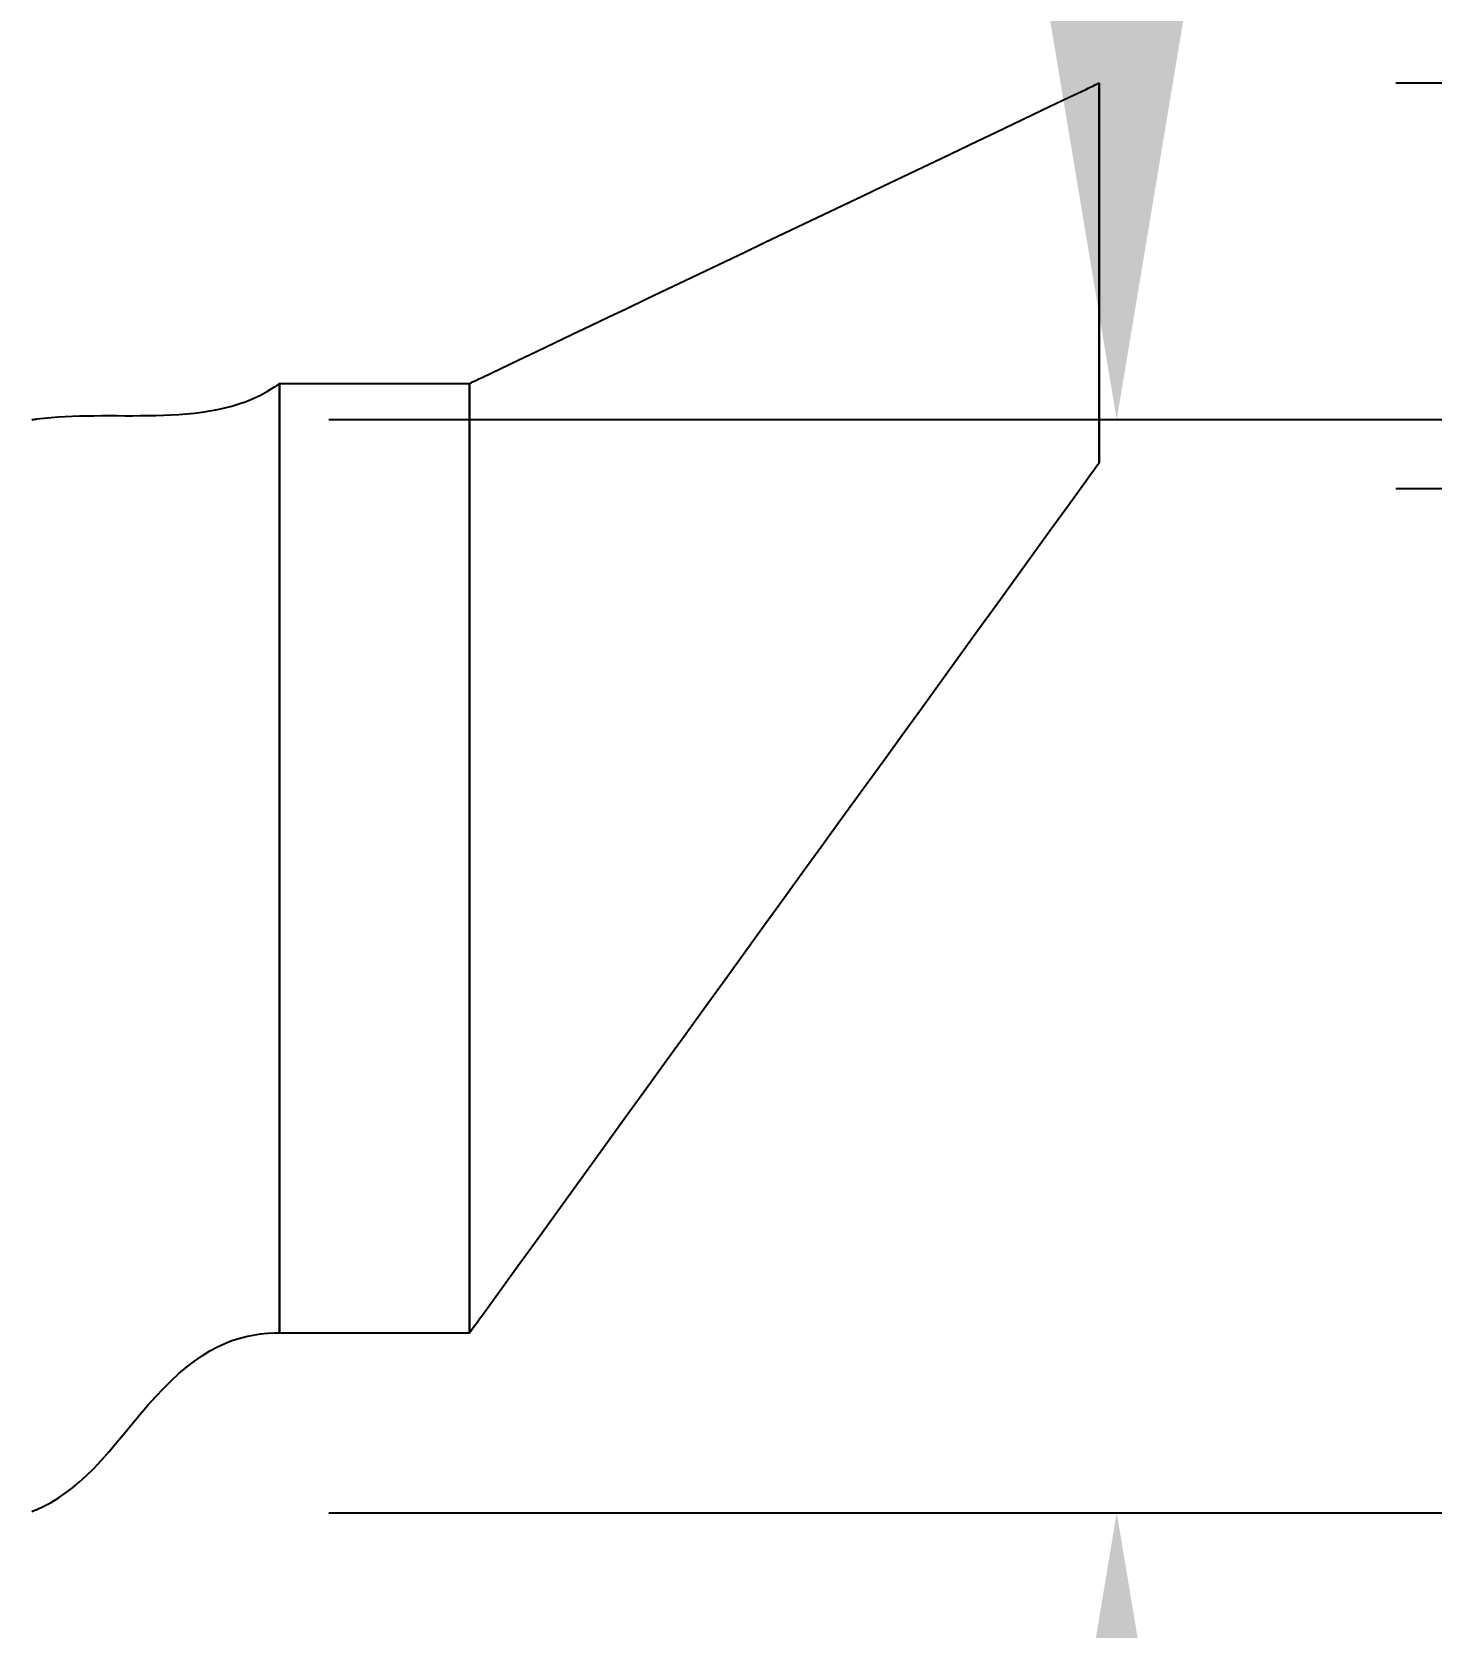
# Model space of a CAD drawing. Header units: metres. Extents: x -1.71 to 1.43, y -0.72 to 1.02.
# Drawn here: x -0.2248 to 0.0699, y 0.2765 to 0.6125 of the extents above; entities that cross this region are included whole.
import ezdxf

# ---------------------------------------------------------------- set-up
doc = ezdxf.new("R2010")
doc.units = ezdxf.units.M
doc.header["$MEASUREMENT"] = 0
doc.layers.add('LAV-1 main body_Surf[1]_v1', color=7, linetype='Continuous')
doc.dimstyles.get("Standard").update_dxf_attribs({"dimtxt": 0.18, "dimasz": 0.18, "dimexe": 0.18, "dimexo": 0.0625, "dimgap": 0.09, "dimtad": 0, "dimtih": 1, "dimtoh": 1, "dimdec": 4, "dimzin": 0, "dimdsep": 46, "dimtxsty": 'Standard', "dimcen": 0.09, "dimadec": 0, "dimazin": 0, "dimtfac": 1, "dimtdec": 4, "dimtofl": 0, "dimtmove": 0, "dimatfit": 3, "dimfxl": 1, "dimtolj": 1, "dimtzin": 0, "dimarcsym": 0})

# ---------------------------------------------------------------- blocks, each defined once
blk = doc.blocks.new('*D0')
at = {"color": 0, "linetype": 'Continuous', "lineweight": -2, "transparency": 16777216}
for p, q in [((-1.1322, 0.71843), (-1.1322, 0.89843)), ((-1.1322, 0.89843), (-0.9522, 0.89843)), ((-0.38001, 0.53843), (-1.3122, 0.53843)), ((-0.38001, 0.33851), (-1.3122, 0.33851)), ((-1.1322, 0.15851), (-1.1322, -0.02149))]:
    blk.add_line(p, q, dxfattribs=at)
at = {"color": 0, "linetype": 'Continuous', "transparency": 16777216}
for points in [[(-1.1622, 0.71843), (-1.1022, 0.71843), (-1.1322, 0.53843)], [(-1.1622, 0.15851), (-1.1022, 0.15851), (-1.1322, 0.33851)]]:
    blk.add_solid(points, dxfattribs=at)
at = {"layer": 'Defpoints', "color": 0, "linetype": 'Continuous', "transparency": 16777216}
for p in [(-1.1322, 0.53843), (-0.31751, 0.53843), (-0.31751, 0.33851)]:
    blk.add_point(p, dxfattribs=at)
at = {"color": 0, "linetype": 'Continuous', "transparency": 16777216, "insert": (-0.4572, 0.89843), "char_height": 0.18, "attachment_point": 5}
blk.add_mtext('\\A1;0.1999', dxfattribs=at)
blk = doc.blocks.new('*D1')
at = {"color": 0, "linetype": 'Continuous', "lineweight": -2, "transparency": 16777216}
for p, q in [((1.25436, 0.7817), (1.25436, 0.9617)), ((0.0625, 0.6017), (1.43436, 0.6017)), ((0.0625, 0.51628), (1.43436, 0.51628)), ((1.25436, 0.33628), (1.25436, 0.15628)), ((1.25436, 0.15628), (1.07436, 0.15628))]:
    blk.add_line(p, q, dxfattribs=at)
at = {"color": 0, "linetype": 'Continuous', "transparency": 16777216}
for points in [[(1.22436, 0.7817), (1.28436, 0.7817), (1.25436, 0.6017)], [(1.22436, 0.33628), (1.28436, 0.33628), (1.25436, 0.51628)]]:
    blk.add_solid(points, dxfattribs=at)
at = {"layer": 'Defpoints', "color": 0, "linetype": 'Continuous', "transparency": 16777216}
for p in [(0, 0.6017), (0, 0.51628), (1.25436, 0.51628)]:
    blk.add_point(p, dxfattribs=at)
at = {"color": 0, "linetype": 'Continuous', "transparency": 16777216, "insert": (0.56436, 0.15628), "char_height": 0.18, "attachment_point": 5}
blk.add_mtext('\\A1;0.0854', dxfattribs=at)
blk = doc.blocks.new('*D2')
at = {"color": 0, "linetype": 'Continuous', "lineweight": -2, "transparency": 16777216}
for p, q in [((0.00371, 0.71081), (0.00371, 0.89081)), ((0.00371, 0.89081), (0.18371, 0.89081)), ((-0.16226, 0.53081), (0.18371, 0.53081)), ((-0.16226, 0.30063), (0.18371, 0.30063)), ((0.00371, 0.12063), (0.00371, -0.05937))]:
    blk.add_line(p, q, dxfattribs=at)
at = {"color": 0, "linetype": 'Continuous', "transparency": 16777216}
for points in [[(-0.02629, 0.71081), (0.03371, 0.71081), (0.00371, 0.53081)], [(-0.02629, 0.12063), (0.03371, 0.12063), (0.00371, 0.30063)]]:
    blk.add_solid(points, dxfattribs=at)
at = {"layer": 'Defpoints', "color": 0, "linetype": 'Continuous', "transparency": 16777216}
for p in [(-0.22476, 0.53081), (0.00371, 0.53081), (-0.22476, 0.30063)]:
    blk.add_point(p, dxfattribs=at)
at = {"color": 0, "linetype": 'Continuous', "transparency": 16777216, "insert": (0.69371, 0.89081), "char_height": 0.18, "attachment_point": 5}
blk.add_mtext('\\A1;0.2302', dxfattribs=at)

msp = doc.modelspace()

# ---------------------------------------------------------------- linework, layer by layer
at = {"layer": 'LAV-1 main body_Surf[1]_v1', "color": 0}
for points in [[(-0.224784, 0.530802, 0), (-0.224653, 0.530821, 0), (-0.224523, 0.53084, 0), (-0.224393, 0.530858, 0), (-0.224262, 0.530876, 0), (-0.224132, 0.530894, 0), (-0.224001, 0.530912, 0), (-0.223871, 0.530929, 0), (-0.22374, 0.530946, 0), (-0.22224, 0.531122, 0), (-0.22074, 0.531267, 0), (-0.21924, 0.531382, 0), (-0.21774, 0.531472, 0), (-0.21624, 0.531539, 0), (-0.21474, 0.531587, 0), (-0.21324, 0.531618, 0), (-0.21174, 0.531637, 0), (-0.21011, 0.531647, 0), (-0.20848, 0.531649, 0), (-0.206849, 0.531646, 0), (-0.205219, 0.531643, 0), (-0.203588, 0.531643, 0), (-0.201958, 0.531649, 0), (-0.200327, 0.531666, 0), (-0.198697, 0.531696, 0), (-0.197067, 0.531743, 0), (-0.195436, 0.531813, 0), (-0.193806, 0.531909, 0), (-0.192175, 0.532037, 0), (-0.190545, 0.532201, 0), (-0.188914, 0.532406, 0), (-0.187284, 0.532657, 0), (-0.185653, 0.532959, 0), (-0.184153, 0.533286, 0), (-0.182653, 0.53367, 0), (-0.181153, 0.53412, 0), (-0.179653, 0.534647, 0), (-0.178153, 0.535259, 0), (-0.176653, 0.535966, 0), (-0.175153, 0.536779, 0), (-0.173653, 0.537707, 0), (-0.173523, 0.537794, 0), (-0.173393, 0.537881, 0), (-0.173262, 0.537969, 0), (-0.173132, 0.538059, 0), (-0.173001, 0.538149, 0), (-0.172871, 0.53824, 0), (-0.17274, 0.538332, 0), (-0.17261, 0.538425, 0), (-0.17251, 0.538425, 0), (-0.17241, 0.538425, 0), (-0.17231, 0.538425, 0), (-0.17221, 0.538425, 0), (-0.17211, 0.538425, 0), (-0.17201, 0.538425, 0), (-0.17191, 0.538425, 0), (-0.17181, 0.538425, 0), (-0.17066, 0.538425, 0), (-0.16951, 0.538425, 0), (-0.16836, 0.538425, 0), (-0.16721, 0.538425, 0), (-0.16606, 0.538425, 0), (-0.16491, 0.538425, 0), (-0.16376, 0.538425, 0), (-0.16261, 0.538425, 0), (-0.16136, 0.538425, 0), (-0.16011, 0.538425, 0), (-0.15886, 0.538425, 0), (-0.15761, 0.538425, 0), (-0.15636, 0.538425, 0), (-0.15511, 0.538425, 0), (-0.15386, 0.538425, 0), (-0.15261, 0.538425, 0), (-0.15136, 0.538425, 0), (-0.15011, 0.538425, 0), (-0.14886, 0.538425, 0), (-0.14761, 0.538425, 0), (-0.14636, 0.538425, 0), (-0.14511, 0.538425, 0), (-0.14386, 0.538425, 0), (-0.14261, 0.538425, 0), (-0.14146, 0.538425, 0), (-0.14031, 0.538425, 0), (-0.13916, 0.538425, 0), (-0.13801, 0.538425, 0), (-0.13686, 0.538425, 0), (-0.13571, 0.538425, 0), (-0.13456, 0.538425, 0), (-0.13341, 0.538425, 0), (-0.13331, 0.538425, 0), (-0.13321, 0.538425, 0), (-0.13311, 0.538425, 0), (-0.13301, 0.538425, 0), (-0.13291, 0.538425, 0), (-0.13281, 0.538425, 0), (-0.13271, 0.538425, 0), (-0.13261, 0.538425, 0), (-0.132278, 0.538583, 0), (-0.131947, 0.538741, 0), (-0.131615, 0.5389, 0), (-0.131284, 0.539058, 0), (-0.130952, 0.539216, 0), (-0.130621, 0.539374, 0), (-0.130289, 0.539532, 0), (-0.129958, 0.539691, 0), (-0.126145, 0.54151, 0), (-0.122333, 0.543329, 0), (-0.11852, 0.545148, 0), (-0.114708, 0.546967, 0), (-0.110895, 0.548786, 0), (-0.107083, 0.550605, 0), (-0.10327, 0.552424, 0), (-0.099457, 0.554243, 0), (-0.095313, 0.556221, 0), (-0.091169, 0.558198, 0), (-0.087025, 0.560175, 0), (-0.082881, 0.562152, 0), (-0.078737, 0.56413, 0), (-0.074593, 0.566107, 0), (-0.070449, 0.568084, 0), (-0.066305, 0.570062, 0), (-0.062161, 0.572039, 0), (-0.058017, 0.574016, 0), (-0.053873, 0.575993, 0), (-0.049729, 0.577971, 0), (-0.045585, 0.579948, 0), (-0.041441, 0.581925, 0), (-0.037297, 0.583903, 0), (-0.033153, 0.58588, 0), (-0.02934, 0.587699, 0), (-0.025527, 0.589518, 0), (-0.021715, 0.591337, 0), (-0.017902, 0.593156, 0), (-0.01409, 0.594975, 0), (-0.010277, 0.596794, 0), (-0.006465, 0.598614, 0), (-0.002652, 0.600433, 0), (-0.002321, 0.600591, 0), (-0.001989, 0.600749, 0), (-0.001658, 0.600907, 0), (-0.001326, 0.601065, 0), (-0.000995, 0.601224, 0), (-0.000663, 0.601382, 0), (-0.000332, 0.60154, 0), (0, 0.601698, 0), (0, 0.601698, 0), (0, 0.601698, 0), (0, 0.601698, 0), (0, 0.601698, 0), (0, 0.601698, 0), (0, 0.601698, 0), (0, 0.601698, 0), (0, 0.601698, 0)], [(-0.224784, 0.530802, 0), (-0.224653, 0.530821, 0), (-0.224523, 0.53084, 0), (-0.224393, 0.530858, 0), (-0.224262, 0.530876, 0), (-0.224132, 0.530894, 0), (-0.224001, 0.530912, 0), (-0.223871, 0.530929, 0), (-0.22374, 0.530946, 0), (-0.22224, 0.531122, 0), (-0.22074, 0.531267, 0), (-0.21924, 0.531382, 0), (-0.21774, 0.531472, 0), (-0.21624, 0.531539, 0), (-0.21474, 0.531587, 0), (-0.21324, 0.531618, 0), (-0.21174, 0.531637, 0), (-0.21011, 0.531647, 0), (-0.20848, 0.531649, 0), (-0.206849, 0.531646, 0), (-0.205219, 0.531643, 0), (-0.203588, 0.531643, 0), (-0.201958, 0.531649, 0), (-0.200327, 0.531666, 0), (-0.198697, 0.531696, 0), (-0.197067, 0.531743, 0), (-0.195436, 0.531813, 0), (-0.193806, 0.531909, 0), (-0.192175, 0.532037, 0), (-0.190545, 0.532201, 0), (-0.188914, 0.532406, 0), (-0.187284, 0.532657, 0), (-0.185653, 0.532959, 0), (-0.184153, 0.533286, 0), (-0.182653, 0.53367, 0), (-0.181153, 0.53412, 0), (-0.179653, 0.534647, 0), (-0.178153, 0.535259, 0), (-0.176653, 0.535966, 0), (-0.175153, 0.536779, 0), (-0.173653, 0.537707, 0), (-0.173523, 0.537794, 0), (-0.173393, 0.537881, 0), (-0.173262, 0.537969, 0), (-0.173132, 0.538059, 0), (-0.173001, 0.538149, 0), (-0.172871, 0.53824, 0), (-0.17274, 0.538332, 0), (-0.17261, 0.538425, 0), (-0.17251, 0.538425, 0), (-0.17241, 0.538425, 0), (-0.17231, 0.538425, 0), (-0.17221, 0.538425, 0), (-0.17211, 0.538425, 0), (-0.17201, 0.538425, 0), (-0.17191, 0.538425, 0), (-0.17181, 0.538425, 0), (-0.17066, 0.538425, 0), (-0.16951, 0.538425, 0), (-0.16836, 0.538425, 0), (-0.16721, 0.538425, 0), (-0.16606, 0.538425, 0), (-0.16491, 0.538425, 0), (-0.16376, 0.538425, 0), (-0.16261, 0.538425, 0), (-0.16136, 0.538425, 0), (-0.16011, 0.538425, 0), (-0.15886, 0.538425, 0), (-0.15761, 0.538425, 0), (-0.15636, 0.538425, 0), (-0.15511, 0.538425, 0), (-0.15386, 0.538425, 0), (-0.15261, 0.538425, 0), (-0.15136, 0.538425, 0), (-0.15011, 0.538425, 0), (-0.14886, 0.538425, 0), (-0.14761, 0.538425, 0), (-0.14636, 0.538425, 0), (-0.14511, 0.538425, 0), (-0.14386, 0.538425, 0), (-0.14261, 0.538425, 0), (-0.14146, 0.538425, 0), (-0.14031, 0.538425, 0), (-0.13916, 0.538425, 0), (-0.13801, 0.538425, 0), (-0.13686, 0.538425, 0), (-0.13571, 0.538425, 0), (-0.13456, 0.538425, 0), (-0.13341, 0.538425, 0), (-0.13331, 0.538425, 0), (-0.13321, 0.538425, 0), (-0.13311, 0.538425, 0), (-0.13301, 0.538425, 0), (-0.13291, 0.538425, 0), (-0.13281, 0.538425, 0), (-0.13271, 0.538425, 0), (-0.13261, 0.538425, 0), (-0.132278, 0.538583, 0), (-0.131947, 0.538741, 0), (-0.131615, 0.5389, 0), (-0.131284, 0.539058, 0), (-0.130952, 0.539216, 0), (-0.130621, 0.539374, 0), (-0.130289, 0.539532, 0), (-0.129958, 0.539691, 0), (-0.126145, 0.54151, 0), (-0.122333, 0.543329, 0), (-0.11852, 0.545148, 0), (-0.114708, 0.546967, 0), (-0.110895, 0.548786, 0), (-0.107083, 0.550605, 0), (-0.10327, 0.552424, 0), (-0.099457, 0.554243, 0), (-0.095313, 0.556221, 0), (-0.091169, 0.558198, 0), (-0.087025, 0.560175, 0), (-0.082881, 0.562152, 0), (-0.078737, 0.56413, 0), (-0.074593, 0.566107, 0), (-0.070449, 0.568084, 0), (-0.066305, 0.570062, 0), (-0.062161, 0.572039, 0), (-0.058017, 0.574016, 0), (-0.053873, 0.575993, 0), (-0.049729, 0.577971, 0), (-0.045585, 0.579948, 0), (-0.041441, 0.581925, 0), (-0.037297, 0.583903, 0), (-0.033153, 0.58588, 0), (-0.02934, 0.587699, 0), (-0.025527, 0.589518, 0), (-0.021715, 0.591337, 0), (-0.017902, 0.593156, 0), (-0.01409, 0.594975, 0), (-0.010277, 0.596794, 0), (-0.006465, 0.598614, 0), (-0.002652, 0.600433, 0), (-0.002321, 0.600591, 0), (-0.001989, 0.600749, 0), (-0.001658, 0.600907, 0), (-0.001326, 0.601065, 0), (-0.000995, 0.601224, 0), (-0.000663, 0.601382, 0), (-0.000332, 0.60154, 0), (0, 0.601698, 0), (0, 0.601698, 0), (0, 0.601698, 0), (0, 0.601698, 0), (0, 0.601698, 0), (0, 0.601698, 0), (0, 0.601698, 0), (0, 0.601698, 0), (0, 0.601698, 0)], [(-0.224784, 0.530802, 0), (-0.224653, 0.530821, 0), (-0.224523, 0.53084, 0), (-0.224393, 0.530858, 0), (-0.224262, 0.530876, 0), (-0.224132, 0.530894, 0), (-0.224001, 0.530912, 0), (-0.223871, 0.530929, 0), (-0.22374, 0.530946, 0), (-0.22224, 0.531122, 0), (-0.22074, 0.531267, 0), (-0.21924, 0.531382, 0), (-0.21774, 0.531472, 0), (-0.21624, 0.531539, 0), (-0.21474, 0.531587, 0), (-0.21324, 0.531618, 0), (-0.21174, 0.531637, 0), (-0.21011, 0.531647, 0), (-0.20848, 0.531649, 0), (-0.206849, 0.531646, 0), (-0.205219, 0.531643, 0), (-0.203588, 0.531643, 0), (-0.201958, 0.531649, 0), (-0.200327, 0.531666, 0), (-0.198697, 0.531696, 0), (-0.197067, 0.531743, 0), (-0.195436, 0.531813, 0), (-0.193806, 0.531909, 0), (-0.192175, 0.532037, 0), (-0.190545, 0.532201, 0), (-0.188914, 0.532406, 0), (-0.187284, 0.532657, 0), (-0.185653, 0.532959, 0), (-0.184153, 0.533286, 0), (-0.182653, 0.53367, 0), (-0.181153, 0.53412, 0), (-0.179653, 0.534647, 0), (-0.178153, 0.535259, 0), (-0.176653, 0.535966, 0), (-0.175153, 0.536779, 0), (-0.173653, 0.537707, 0), (-0.173523, 0.537794, 0), (-0.173393, 0.537881, 0), (-0.173262, 0.537969, 0), (-0.173132, 0.538059, 0), (-0.173001, 0.538149, 0), (-0.172871, 0.53824, 0), (-0.17274, 0.538332, 0), (-0.17261, 0.538425, 0), (-0.17251, 0.538425, 0), (-0.17241, 0.538425, 0), (-0.17231, 0.538425, 0), (-0.17221, 0.538425, 0), (-0.17211, 0.538425, 0), (-0.17201, 0.538425, 0), (-0.17191, 0.538425, 0), (-0.17181, 0.538425, 0), (-0.17066, 0.538425, 0), (-0.16951, 0.538425, 0), (-0.16836, 0.538425, 0), (-0.16721, 0.538425, 0), (-0.16606, 0.538425, 0), (-0.16491, 0.538425, 0), (-0.16376, 0.538425, 0), (-0.16261, 0.538425, 0), (-0.16136, 0.538425, 0), (-0.16011, 0.538425, 0), (-0.15886, 0.538425, 0), (-0.15761, 0.538425, 0), (-0.15636, 0.538425, 0), (-0.15511, 0.538425, 0), (-0.15386, 0.538425, 0), (-0.15261, 0.538425, 0), (-0.15136, 0.538425, 0), (-0.15011, 0.538425, 0), (-0.14886, 0.538425, 0), (-0.14761, 0.538425, 0), (-0.14636, 0.538425, 0), (-0.14511, 0.538425, 0), (-0.14386, 0.538425, 0), (-0.14261, 0.538425, 0), (-0.14146, 0.538425, 0), (-0.14031, 0.538425, 0), (-0.13916, 0.538425, 0), (-0.13801, 0.538425, 0), (-0.13686, 0.538425, 0), (-0.13571, 0.538425, 0), (-0.13456, 0.538425, 0), (-0.13341, 0.538425, 0), (-0.13331, 0.538425, 0), (-0.13321, 0.538425, 0), (-0.13311, 0.538425, 0), (-0.13301, 0.538425, 0), (-0.13291, 0.538425, 0), (-0.13281, 0.538425, 0), (-0.13271, 0.538425, 0), (-0.13261, 0.538425, 0), (-0.132278, 0.538583, 0), (-0.131947, 0.538741, 0), (-0.131615, 0.5389, 0), (-0.131284, 0.539058, 0), (-0.130952, 0.539216, 0), (-0.130621, 0.539374, 0), (-0.130289, 0.539532, 0), (-0.129958, 0.539691, 0), (-0.126145, 0.54151, 0), (-0.122333, 0.543329, 0), (-0.11852, 0.545148, 0), (-0.114708, 0.546967, 0), (-0.110895, 0.548786, 0), (-0.107083, 0.550605, 0), (-0.10327, 0.552424, 0), (-0.099457, 0.554243, 0), (-0.095313, 0.556221, 0), (-0.091169, 0.558198, 0), (-0.087025, 0.560175, 0), (-0.082881, 0.562152, 0), (-0.078737, 0.56413, 0), (-0.074593, 0.566107, 0), (-0.070449, 0.568084, 0), (-0.066305, 0.570062, 0), (-0.062161, 0.572039, 0), (-0.058017, 0.574016, 0), (-0.053873, 0.575993, 0), (-0.049729, 0.577971, 0), (-0.045585, 0.579948, 0), (-0.041441, 0.581925, 0), (-0.037297, 0.583903, 0), (-0.033153, 0.58588, 0), (-0.02934, 0.587699, 0), (-0.025527, 0.589518, 0), (-0.021715, 0.591337, 0), (-0.017902, 0.593156, 0), (-0.01409, 0.594975, 0), (-0.010277, 0.596794, 0), (-0.006465, 0.598614, 0), (-0.002652, 0.600433, 0), (-0.002321, 0.600591, 0), (-0.001989, 0.600749, 0), (-0.001658, 0.600907, 0), (-0.001326, 0.601065, 0), (-0.000995, 0.601224, 0), (-0.000663, 0.601382, 0), (-0.000332, 0.60154, 0), (0, 0.601698, 0), (0, 0.601698, 0), (0, 0.601698, 0), (0, 0.601698, 0), (0, 0.601698, 0), (0, 0.601698, 0), (0, 0.601698, 0), (0, 0.601698, 0), (0, 0.601698, 0)], [(-0.224784, 0.530802, 0), (-0.224653, 0.530821, 0), (-0.224523, 0.53084, 0), (-0.224393, 0.530858, 0), (-0.224262, 0.530876, 0), (-0.224132, 0.530894, 0), (-0.224001, 0.530912, 0), (-0.223871, 0.530929, 0), (-0.22374, 0.530946, 0), (-0.22224, 0.531122, 0), (-0.22074, 0.531267, 0), (-0.21924, 0.531382, 0), (-0.21774, 0.531472, 0), (-0.21624, 0.531539, 0), (-0.21474, 0.531587, 0), (-0.21324, 0.531618, 0), (-0.21174, 0.531637, 0), (-0.21011, 0.531647, 0), (-0.20848, 0.531649, 0), (-0.206849, 0.531646, 0), (-0.205219, 0.531643, 0), (-0.203588, 0.531643, 0), (-0.201958, 0.531649, 0), (-0.200327, 0.531666, 0), (-0.198697, 0.531696, 0), (-0.197067, 0.531743, 0), (-0.195436, 0.531813, 0), (-0.193806, 0.531909, 0), (-0.192175, 0.532037, 0), (-0.190545, 0.532201, 0), (-0.188914, 0.532406, 0), (-0.187284, 0.532657, 0), (-0.185653, 0.532959, 0), (-0.184153, 0.533286, 0), (-0.182653, 0.53367, 0), (-0.181153, 0.53412, 0), (-0.179653, 0.534647, 0), (-0.178153, 0.535259, 0), (-0.176653, 0.535966, 0), (-0.175153, 0.536779, 0), (-0.173653, 0.537707, 0), (-0.173523, 0.537794, 0), (-0.173393, 0.537881, 0), (-0.173262, 0.537969, 0), (-0.173132, 0.538059, 0), (-0.173001, 0.538149, 0), (-0.172871, 0.53824, 0), (-0.17274, 0.538332, 0), (-0.17261, 0.538425, 0), (-0.17251, 0.538425, 0), (-0.17241, 0.538425, 0), (-0.17231, 0.538425, 0), (-0.17221, 0.538425, 0), (-0.17211, 0.538425, 0), (-0.17201, 0.538425, 0), (-0.17191, 0.538425, 0), (-0.17181, 0.538425, 0), (-0.17066, 0.538425, 0), (-0.16951, 0.538425, 0), (-0.16836, 0.538425, 0), (-0.16721, 0.538425, 0), (-0.16606, 0.538425, 0), (-0.16491, 0.538425, 0), (-0.16376, 0.538425, 0), (-0.16261, 0.538425, 0), (-0.16136, 0.538425, 0), (-0.16011, 0.538425, 0), (-0.15886, 0.538425, 0), (-0.15761, 0.538425, 0), (-0.15636, 0.538425, 0), (-0.15511, 0.538425, 0), (-0.15386, 0.538425, 0), (-0.15261, 0.538425, 0), (-0.15136, 0.538425, 0), (-0.15011, 0.538425, 0), (-0.14886, 0.538425, 0), (-0.14761, 0.538425, 0), (-0.14636, 0.538425, 0), (-0.14511, 0.538425, 0), (-0.14386, 0.538425, 0), (-0.14261, 0.538425, 0), (-0.14146, 0.538425, 0), (-0.14031, 0.538425, 0), (-0.13916, 0.538425, 0), (-0.13801, 0.538425, 0), (-0.13686, 0.538425, 0), (-0.13571, 0.538425, 0), (-0.13456, 0.538425, 0), (-0.13341, 0.538425, 0), (-0.13331, 0.538425, 0), (-0.13321, 0.538425, 0), (-0.13311, 0.538425, 0), (-0.13301, 0.538425, 0), (-0.13291, 0.538425, 0), (-0.13281, 0.538425, 0), (-0.13271, 0.538425, 0), (-0.13261, 0.538425, 0), (-0.132278, 0.538583, 0), (-0.131947, 0.538741, 0), (-0.131615, 0.5389, 0), (-0.131284, 0.539058, 0), (-0.130952, 0.539216, 0), (-0.130621, 0.539374, 0), (-0.130289, 0.539532, 0), (-0.129958, 0.539691, 0), (-0.126145, 0.54151, 0), (-0.122333, 0.543329, 0), (-0.11852, 0.545148, 0), (-0.114708, 0.546967, 0), (-0.110895, 0.548786, 0), (-0.107083, 0.550605, 0), (-0.10327, 0.552424, 0), (-0.099457, 0.554243, 0), (-0.095313, 0.556221, 0), (-0.091169, 0.558198, 0), (-0.087025, 0.560175, 0), (-0.082881, 0.562152, 0), (-0.078737, 0.56413, 0), (-0.074593, 0.566107, 0), (-0.070449, 0.568084, 0), (-0.066305, 0.570062, 0), (-0.062161, 0.572039, 0), (-0.058017, 0.574016, 0), (-0.053873, 0.575993, 0), (-0.049729, 0.577971, 0), (-0.045585, 0.579948, 0), (-0.041441, 0.581925, 0), (-0.037297, 0.583903, 0), (-0.033153, 0.58588, 0), (-0.02934, 0.587699, 0), (-0.025527, 0.589518, 0), (-0.021715, 0.591337, 0), (-0.017902, 0.593156, 0), (-0.01409, 0.594975, 0), (-0.010277, 0.596794, 0), (-0.006465, 0.598614, 0), (-0.002652, 0.600433, 0), (-0.002321, 0.600591, 0), (-0.001989, 0.600749, 0), (-0.001658, 0.600907, 0), (-0.001326, 0.601065, 0), (-0.000995, 0.601224, 0), (-0.000663, 0.601382, 0), (-0.000332, 0.60154, 0), (0, 0.601698, 0), (0, 0.601698, 0), (0, 0.601698, 0), (0, 0.601698, 0), (0, 0.601698, 0), (0, 0.601698, 0), (0, 0.601698, 0), (0, 0.601698, 0), (0, 0.601698, 0)], [(0, 0.601698, 0), (0, 0.601698, 0), (0, 0.601698, 0), (0, 0.601698, 0), (0, 0.601698, 0), (0, 0.601698, 0), (0, 0.601698, 0), (0, 0.601698, 0), (0, 0.601698, 0), (0, 0.591637, 0), (0, 0.581572, 0), (0, 0.571509, 0), (0, 0.561447, 0), (0, 0.551388, 0), (0, 0.54133, 0), (0, 0.531269, 0), (0, 0.521733, 0), (0, 0.521733, 0), (0, 0.521733, 0), (0, 0.521733, 0), (0, 0.521733, 0), (0, 0.521733, 0), (0, 0.521733, 0), (0, 0.521733, 0), (0, 0.521733, 0), (0, 0.521733, 0), (0, 0.521733, 0), (0, 0.521733, 0), (0, 0.521733, 0), (0, 0.521733, 0), (0, 0.521733, 0), (0, 0.521733, 0), (0, 0.521733, 0), (0, 0.53079, 0), (0, 0.540869, 0), (0, 0.551073, 0), (0, 0.561275, 0), (0, 0.571416, 0), (0, 0.581519, 0), (0, 0.591608, 0), (0, 0.601698, 0), (0, 0.601698, 0), (0, 0.601698, 0), (0, 0.601698, 0), (0, 0.601698, 0), (0, 0.601698, 0), (0, 0.601698, 0), (0, 0.601698, 0), (0, 0.601698, 0)], [(0, 0.601698, 0), (0, 0.601698, 0), (0, 0.601698, 0), (0, 0.601698, 0), (0, 0.601698, 0), (0, 0.601698, 0), (0, 0.601698, 0), (0, 0.601698, 0), (0, 0.601698, 0), (0, 0.591622, 0), (0, 0.581545, 0), (0, 0.571463, 0), (0, 0.561361, 0), (0, 0.551231, 0), (0, 0.5411, 0), (0, 0.53103, 0), (0, 0.521733, 0), (0, 0.521733, 0), (0, 0.521733, 0), (0, 0.521733, 0), (0, 0.521733, 0), (0, 0.521733, 0), (0, 0.521733, 0), (0, 0.521733, 0), (0, 0.521733, 0), (0, 0.521733, 0), (0, 0.521733, 0), (0, 0.521733, 0), (0, 0.521733, 0), (0, 0.521733, 0), (0, 0.521733, 0), (0, 0.521733, 0), (0, 0.521733, 0), (0, 0.53103, 0), (0, 0.5411, 0), (0, 0.551231, 0), (0, 0.561361, 0), (0, 0.571463, 0), (0, 0.581545, 0), (0, 0.591622, 0), (0, 0.601698, 0), (0, 0.601698, 0), (0, 0.601698, 0), (0, 0.601698, 0), (0, 0.601698, 0), (0, 0.601698, 0), (0, 0.601698, 0), (0, 0.601698, 0), (0, 0.601698, 0)], [(-0.17261, 0.538425, 0), (-0.17261, 0.538425, 0), (-0.17261, 0.538425, 0), (-0.17261, 0.538425, 0), (-0.17261, 0.538425, 0), (-0.17261, 0.538425, 0), (-0.17261, 0.538425, 0), (-0.17261, 0.538425, 0), (-0.17261, 0.538425, 0), (-0.17261, 0.513273, 0), (-0.17261, 0.48811, 0), (-0.17261, 0.462951, 0), (-0.17261, 0.437798, 0), (-0.17261, 0.412651, 0), (-0.17261, 0.387506, 0), (-0.17261, 0.362353, 0), (-0.17261, 0.338513, 0), (-0.17261, 0.338513, 0), (-0.17261, 0.338513, 0), (-0.17261, 0.338513, 0), (-0.17261, 0.338513, 0), (-0.17261, 0.338513, 0), (-0.17261, 0.338513, 0), (-0.17261, 0.338513, 0), (-0.17261, 0.338513, 0), (-0.17261, 0.338513, 0), (-0.17261, 0.338513, 0), (-0.17261, 0.338513, 0), (-0.17261, 0.338513, 0), (-0.17261, 0.338513, 0), (-0.17261, 0.338513, 0), (-0.17261, 0.338513, 0), (-0.17261, 0.338513, 0), (-0.17261, 0.361155, 0), (-0.17261, 0.386352, 0), (-0.17261, 0.411863, 0), (-0.17261, 0.437368, 0), (-0.17261, 0.462721, 0), (-0.17261, 0.487977, 0), (-0.17261, 0.513199, 0), (-0.17261, 0.538425, 0), (-0.17261, 0.538425, 0), (-0.17261, 0.538425, 0), (-0.17261, 0.538425, 0), (-0.17261, 0.538425, 0), (-0.17261, 0.538425, 0), (-0.17261, 0.538425, 0), (-0.17261, 0.538425, 0), (-0.17261, 0.538425, 0)], [(-0.13261, 0.538425, 0), (-0.13261, 0.538425, 0), (-0.13261, 0.538425, 0), (-0.13261, 0.538425, 0), (-0.13261, 0.538425, 0), (-0.13261, 0.538425, 0), (-0.13261, 0.538425, 0), (-0.13261, 0.538425, 0), (-0.13261, 0.538425, 0), (-0.13261, 0.513273, 0), (-0.13261, 0.48811, 0), (-0.13261, 0.462951, 0), (-0.13261, 0.437798, 0), (-0.13261, 0.412651, 0), (-0.13261, 0.387506, 0), (-0.13261, 0.362353, 0), (-0.13261, 0.338513, 0), (-0.13261, 0.338513, 0), (-0.13261, 0.338513, 0), (-0.13261, 0.338513, 0), (-0.13261, 0.338513, 0), (-0.13261, 0.338513, 0), (-0.13261, 0.338513, 0), (-0.13261, 0.338513, 0), (-0.13261, 0.338513, 0), (-0.13261, 0.338513, 0), (-0.13261, 0.338513, 0), (-0.13261, 0.338513, 0), (-0.13261, 0.338513, 0), (-0.13261, 0.338513, 0), (-0.13261, 0.338513, 0), (-0.13261, 0.338513, 0), (-0.13261, 0.338513, 0), (-0.13261, 0.361155, 0), (-0.13261, 0.386352, 0), (-0.13261, 0.411863, 0), (-0.13261, 0.437368, 0), (-0.13261, 0.462721, 0), (-0.13261, 0.487977, 0), (-0.13261, 0.513199, 0), (-0.13261, 0.538425, 0), (-0.13261, 0.538425, 0), (-0.13261, 0.538425, 0), (-0.13261, 0.538425, 0), (-0.13261, 0.538425, 0), (-0.13261, 0.538425, 0), (-0.13261, 0.538425, 0), (-0.13261, 0.538425, 0), (-0.13261, 0.538425, 0)], [(-0.224784, 0.300904, 0), (-0.224653, 0.300951, 0), (-0.224523, 0.301, 0), (-0.224393, 0.301049, 0), (-0.224262, 0.301099, 0), (-0.224132, 0.30115, 0), (-0.224001, 0.301202, 0), (-0.223871, 0.301255, 0), (-0.22374, 0.301309, 0), (-0.22224, 0.301989, 0), (-0.22074, 0.302784, 0), (-0.21924, 0.303694, 0), (-0.21774, 0.30472, 0), (-0.21624, 0.30586, 0), (-0.21474, 0.307114, 0), (-0.21324, 0.308484, 0), (-0.21174, 0.309968, 0), (-0.21011, 0.311707, 0), (-0.20848, 0.31355, 0), (-0.206849, 0.315468, 0), (-0.205219, 0.317429, 0), (-0.203588, 0.319403, 0), (-0.201958, 0.321359, 0), (-0.200327, 0.323267, 0), (-0.198697, 0.325096, 0), (-0.197067, 0.32682, 0), (-0.195436, 0.328431, 0), (-0.193806, 0.329927, 0), (-0.192175, 0.331305, 0), (-0.190545, 0.332563, 0), (-0.188914, 0.333696, 0), (-0.187284, 0.334704, 0), (-0.185653, 0.335582, 0), (-0.184153, 0.336274, 0), (-0.182653, 0.336861, 0), (-0.181153, 0.337348, 0), (-0.179653, 0.337742, 0), (-0.178153, 0.338047, 0), (-0.176653, 0.338271, 0), (-0.175153, 0.338419, 0), (-0.173653, 0.338497, 0), (-0.173523, 0.338501, 0), (-0.173393, 0.338504, 0), (-0.173262, 0.338507, 0), (-0.173132, 0.338509, 0), (-0.173001, 0.338511, 0), (-0.172871, 0.338512, 0), (-0.17274, 0.338513, 0), (-0.17261, 0.338513, 0), (-0.17251, 0.338513, 0), (-0.17241, 0.338513, 0), (-0.17231, 0.338513, 0), (-0.17221, 0.338513, 0), (-0.17211, 0.338513, 0), (-0.17201, 0.338513, 0), (-0.17191, 0.338513, 0), (-0.17181, 0.338513, 0), (-0.17066, 0.338513, 0), (-0.16951, 0.338513, 0), (-0.16836, 0.338513, 0), (-0.16721, 0.338513, 0), (-0.16606, 0.338513, 0), (-0.16491, 0.338513, 0), (-0.16376, 0.338513, 0), (-0.16261, 0.338513, 0), (-0.16136, 0.338513, 0), (-0.16011, 0.338513, 0), (-0.15886, 0.338513, 0), (-0.15761, 0.338513, 0), (-0.15636, 0.338513, 0), (-0.15511, 0.338513, 0), (-0.15386, 0.338513, 0), (-0.15261, 0.338513, 0), (-0.15136, 0.338513, 0), (-0.15011, 0.338513, 0), (-0.14886, 0.338513, 0), (-0.14761, 0.338513, 0), (-0.14636, 0.338513, 0), (-0.14511, 0.338513, 0), (-0.14386, 0.338513, 0), (-0.14261, 0.338513, 0), (-0.14146, 0.338513, 0), (-0.14031, 0.338513, 0), (-0.13916, 0.338513, 0), (-0.13801, 0.338513, 0), (-0.13686, 0.338513, 0), (-0.13571, 0.338513, 0), (-0.13456, 0.338513, 0), (-0.13341, 0.338513, 0), (-0.13331, 0.338513, 0), (-0.13321, 0.338513, 0), (-0.13311, 0.338513, 0), (-0.13301, 0.338513, 0), (-0.13291, 0.338513, 0), (-0.13281, 0.338513, 0), (-0.13271, 0.338513, 0), (-0.13261, 0.338513, 0), (-0.132278, 0.338971, 0), (-0.131947, 0.339429, 0), (-0.131615, 0.339887, 0), (-0.131284, 0.340345, 0), (-0.130952, 0.340803, 0), (-0.130621, 0.341261, 0), (-0.130289, 0.341719, 0), (-0.129958, 0.342177, 0), (-0.126145, 0.347445, 0), (-0.122333, 0.352713, 0), (-0.11852, 0.35798, 0), (-0.114708, 0.363248, 0), (-0.110895, 0.368515, 0), (-0.107083, 0.373783, 0), (-0.10327, 0.379051, 0), (-0.099458, 0.384318, 0), (-0.095313, 0.390044, 0), (-0.091169, 0.395769, 0), (-0.087025, 0.401495, 0), (-0.082881, 0.407221, 0), (-0.078737, 0.412946, 0), (-0.074593, 0.418672, 0), (-0.070449, 0.424398, 0), (-0.066305, 0.430123, 0), (-0.062161, 0.435849, 0), (-0.058017, 0.441574, 0), (-0.053873, 0.4473, 0), (-0.049729, 0.453026, 0), (-0.045585, 0.458751, 0), (-0.041441, 0.464477, 0), (-0.037297, 0.470203, 0), (-0.033153, 0.475928, 0), (-0.02934, 0.481196, 0), (-0.025527, 0.486463, 0), (-0.021715, 0.491731, 0), (-0.017902, 0.496999, 0), (-0.01409, 0.502266, 0), (-0.010277, 0.507534, 0), (-0.006465, 0.512801, 0), (-0.002652, 0.518069, 0), (-0.002321, 0.518527, 0), (-0.001989, 0.518985, 0), (-0.001658, 0.519443, 0), (-0.001326, 0.519901, 0), (-0.000995, 0.520359, 0), (-0.000663, 0.520817, 0), (-0.000332, 0.521275, 0), (0, 0.521733, 0), (0, 0.521733, 0), (0, 0.521733, 0), (0, 0.521733, 0), (0, 0.521733, 0), (0, 0.521733, 0), (0, 0.521733, 0), (0, 0.521733, 0), (0, 0.521733, 0)], [(-0.224784, 0.300904, 0), (-0.224653, 0.300951, 0), (-0.224523, 0.301, 0), (-0.224393, 0.301049, 0), (-0.224262, 0.301099, 0), (-0.224132, 0.30115, 0), (-0.224001, 0.301202, 0), (-0.223871, 0.301255, 0), (-0.22374, 0.301309, 0), (-0.22224, 0.301989, 0), (-0.22074, 0.302784, 0), (-0.21924, 0.303694, 0), (-0.21774, 0.30472, 0), (-0.21624, 0.30586, 0), (-0.21474, 0.307114, 0), (-0.21324, 0.308484, 0), (-0.21174, 0.309968, 0), (-0.21011, 0.311707, 0), (-0.20848, 0.31355, 0), (-0.206849, 0.315468, 0), (-0.205219, 0.317429, 0), (-0.203588, 0.319403, 0), (-0.201958, 0.321359, 0), (-0.200327, 0.323267, 0), (-0.198697, 0.325096, 0), (-0.197067, 0.32682, 0), (-0.195436, 0.328431, 0), (-0.193806, 0.329927, 0), (-0.192175, 0.331305, 0), (-0.190545, 0.332563, 0), (-0.188914, 0.333696, 0), (-0.187284, 0.334704, 0), (-0.185653, 0.335582, 0), (-0.184153, 0.336274, 0), (-0.182653, 0.336861, 0), (-0.181153, 0.337348, 0), (-0.179653, 0.337742, 0), (-0.178153, 0.338047, 0), (-0.176653, 0.338271, 0), (-0.175153, 0.338419, 0), (-0.173653, 0.338497, 0), (-0.173523, 0.338501, 0), (-0.173393, 0.338504, 0), (-0.173262, 0.338507, 0), (-0.173132, 0.338509, 0), (-0.173001, 0.338511, 0), (-0.172871, 0.338512, 0), (-0.17274, 0.338513, 0), (-0.17261, 0.338513, 0), (-0.17251, 0.338513, 0), (-0.17241, 0.338513, 0), (-0.17231, 0.338513, 0), (-0.17221, 0.338513, 0), (-0.17211, 0.338513, 0), (-0.17201, 0.338513, 0), (-0.17191, 0.338513, 0), (-0.17181, 0.338513, 0), (-0.17066, 0.338513, 0), (-0.16951, 0.338513, 0), (-0.16836, 0.338513, 0), (-0.16721, 0.338513, 0), (-0.16606, 0.338513, 0), (-0.16491, 0.338513, 0), (-0.16376, 0.338513, 0), (-0.16261, 0.338513, 0), (-0.16136, 0.338513, 0), (-0.16011, 0.338513, 0), (-0.15886, 0.338513, 0), (-0.15761, 0.338513, 0), (-0.15636, 0.338513, 0), (-0.15511, 0.338513, 0), (-0.15386, 0.338513, 0), (-0.15261, 0.338513, 0), (-0.15136, 0.338513, 0), (-0.15011, 0.338513, 0), (-0.14886, 0.338513, 0), (-0.14761, 0.338513, 0), (-0.14636, 0.338513, 0), (-0.14511, 0.338513, 0), (-0.14386, 0.338513, 0), (-0.14261, 0.338513, 0), (-0.14146, 0.338513, 0), (-0.14031, 0.338513, 0), (-0.13916, 0.338513, 0), (-0.13801, 0.338513, 0), (-0.13686, 0.338513, 0), (-0.13571, 0.338513, 0), (-0.13456, 0.338513, 0), (-0.13341, 0.338513, 0), (-0.13331, 0.338513, 0), (-0.13321, 0.338513, 0), (-0.13311, 0.338513, 0), (-0.13301, 0.338513, 0), (-0.13291, 0.338513, 0), (-0.13281, 0.338513, 0), (-0.13271, 0.338513, 0), (-0.13261, 0.338513, 0), (-0.132278, 0.338971, 0), (-0.131947, 0.339429, 0), (-0.131615, 0.339887, 0), (-0.131284, 0.340345, 0), (-0.130952, 0.340803, 0), (-0.130621, 0.341261, 0), (-0.130289, 0.341719, 0), (-0.129958, 0.342177, 0), (-0.126145, 0.347445, 0), (-0.122333, 0.352713, 0), (-0.11852, 0.35798, 0), (-0.114708, 0.363248, 0), (-0.110895, 0.368515, 0), (-0.107083, 0.373783, 0), (-0.10327, 0.379051, 0), (-0.099458, 0.384318, 0), (-0.095313, 0.390044, 0), (-0.091169, 0.395769, 0), (-0.087025, 0.401495, 0), (-0.082881, 0.407221, 0), (-0.078737, 0.412946, 0), (-0.074593, 0.418672, 0), (-0.070449, 0.424398, 0), (-0.066305, 0.430123, 0), (-0.062161, 0.435849, 0), (-0.058017, 0.441574, 0), (-0.053873, 0.4473, 0), (-0.049729, 0.453026, 0), (-0.045585, 0.458751, 0), (-0.041441, 0.464477, 0), (-0.037297, 0.470203, 0), (-0.033153, 0.475928, 0), (-0.02934, 0.481196, 0), (-0.025527, 0.486463, 0), (-0.021715, 0.491731, 0), (-0.017902, 0.496999, 0), (-0.01409, 0.502266, 0), (-0.010277, 0.507534, 0), (-0.006465, 0.512801, 0), (-0.002652, 0.518069, 0), (-0.002321, 0.518527, 0), (-0.001989, 0.518985, 0), (-0.001658, 0.519443, 0), (-0.001326, 0.519901, 0), (-0.000995, 0.520359, 0), (-0.000663, 0.520817, 0), (-0.000332, 0.521275, 0), (0, 0.521733, 0), (0, 0.521733, 0), (0, 0.521733, 0), (0, 0.521733, 0), (0, 0.521733, 0), (0, 0.521733, 0), (0, 0.521733, 0), (0, 0.521733, 0), (0, 0.521733, 0)], [(-0.224784, 0.300904, 0), (-0.224653, 0.300951, 0), (-0.224523, 0.301, 0), (-0.224393, 0.301049, 0), (-0.224262, 0.301099, 0), (-0.224132, 0.30115, 0), (-0.224001, 0.301202, 0), (-0.223871, 0.301255, 0), (-0.22374, 0.301309, 0), (-0.22224, 0.301989, 0), (-0.22074, 0.302784, 0), (-0.21924, 0.303694, 0), (-0.21774, 0.30472, 0), (-0.21624, 0.30586, 0), (-0.21474, 0.307114, 0), (-0.21324, 0.308484, 0), (-0.21174, 0.309968, 0), (-0.21011, 0.311707, 0), (-0.20848, 0.31355, 0), (-0.206849, 0.315468, 0), (-0.205219, 0.317429, 0), (-0.203588, 0.319403, 0), (-0.201958, 0.321359, 0), (-0.200327, 0.323267, 0), (-0.198697, 0.325096, 0), (-0.197067, 0.32682, 0), (-0.195436, 0.328431, 0), (-0.193806, 0.329927, 0), (-0.192175, 0.331305, 0), (-0.190545, 0.332563, 0), (-0.188914, 0.333696, 0), (-0.187284, 0.334704, 0), (-0.185653, 0.335582, 0), (-0.184153, 0.336274, 0), (-0.182653, 0.336861, 0), (-0.181153, 0.337348, 0), (-0.179653, 0.337742, 0), (-0.178153, 0.338047, 0), (-0.176653, 0.338271, 0), (-0.175153, 0.338419, 0), (-0.173653, 0.338497, 0), (-0.173523, 0.338501, 0), (-0.173393, 0.338504, 0), (-0.173262, 0.338507, 0), (-0.173132, 0.338509, 0), (-0.173001, 0.338511, 0), (-0.172871, 0.338512, 0), (-0.17274, 0.338513, 0), (-0.17261, 0.338513, 0), (-0.17251, 0.338513, 0), (-0.17241, 0.338513, 0), (-0.17231, 0.338513, 0), (-0.17221, 0.338513, 0), (-0.17211, 0.338513, 0), (-0.17201, 0.338513, 0), (-0.17191, 0.338513, 0), (-0.17181, 0.338513, 0), (-0.17066, 0.338513, 0), (-0.16951, 0.338513, 0), (-0.16836, 0.338513, 0), (-0.16721, 0.338513, 0), (-0.16606, 0.338513, 0), (-0.16491, 0.338513, 0), (-0.16376, 0.338513, 0), (-0.16261, 0.338513, 0), (-0.16136, 0.338513, 0), (-0.16011, 0.338513, 0), (-0.15886, 0.338513, 0), (-0.15761, 0.338513, 0), (-0.15636, 0.338513, 0), (-0.15511, 0.338513, 0), (-0.15386, 0.338513, 0), (-0.15261, 0.338513, 0), (-0.15136, 0.338513, 0), (-0.15011, 0.338513, 0), (-0.14886, 0.338513, 0), (-0.14761, 0.338513, 0), (-0.14636, 0.338513, 0), (-0.14511, 0.338513, 0), (-0.14386, 0.338513, 0), (-0.14261, 0.338513, 0), (-0.14146, 0.338513, 0), (-0.14031, 0.338513, 0), (-0.13916, 0.338513, 0), (-0.13801, 0.338513, 0), (-0.13686, 0.338513, 0), (-0.13571, 0.338513, 0), (-0.13456, 0.338513, 0), (-0.13341, 0.338513, 0), (-0.13331, 0.338513, 0), (-0.13321, 0.338513, 0), (-0.13311, 0.338513, 0), (-0.13301, 0.338513, 0), (-0.13291, 0.338513, 0), (-0.13281, 0.338513, 0), (-0.13271, 0.338513, 0), (-0.13261, 0.338513, 0), (-0.132278, 0.338971, 0), (-0.131947, 0.339429, 0), (-0.131615, 0.339887, 0), (-0.131284, 0.340345, 0), (-0.130952, 0.340803, 0), (-0.130621, 0.341261, 0), (-0.130289, 0.341719, 0), (-0.129958, 0.342177, 0), (-0.126145, 0.347445, 0), (-0.122333, 0.352713, 0), (-0.11852, 0.35798, 0), (-0.114708, 0.363248, 0), (-0.110895, 0.368515, 0), (-0.107083, 0.373783, 0), (-0.10327, 0.379051, 0), (-0.099458, 0.384318, 0), (-0.095313, 0.390044, 0), (-0.091169, 0.395769, 0), (-0.087025, 0.401495, 0), (-0.082881, 0.407221, 0), (-0.078737, 0.412946, 0), (-0.074593, 0.418672, 0), (-0.070449, 0.424398, 0), (-0.066305, 0.430123, 0), (-0.062161, 0.435849, 0), (-0.058017, 0.441574, 0), (-0.053873, 0.4473, 0), (-0.049729, 0.453026, 0), (-0.045585, 0.458751, 0), (-0.041441, 0.464477, 0), (-0.037297, 0.470203, 0), (-0.033153, 0.475928, 0), (-0.02934, 0.481196, 0), (-0.025527, 0.486463, 0), (-0.021715, 0.491731, 0), (-0.017902, 0.496999, 0), (-0.01409, 0.502266, 0), (-0.010277, 0.507534, 0), (-0.006465, 0.512801, 0), (-0.002652, 0.518069, 0), (-0.002321, 0.518527, 0), (-0.001989, 0.518985, 0), (-0.001658, 0.519443, 0), (-0.001326, 0.519901, 0), (-0.000995, 0.520359, 0), (-0.000663, 0.520817, 0), (-0.000332, 0.521275, 0), (0, 0.521733, 0), (0, 0.521733, 0), (0, 0.521733, 0), (0, 0.521733, 0), (0, 0.521733, 0), (0, 0.521733, 0), (0, 0.521733, 0), (0, 0.521733, 0), (0, 0.521733, 0)]]:
    msp.add_polyline3d(points, dxfattribs=at)

# ---------------------------------------------------------------- dimensions: what is measured, and where the dimension line sits
at = {"linetype": 'Continuous'}
for base, p1, p2, picture, middle in [((-1.132204, 0.538425), (-0.317508, 0.338513), (-0.317508, 0.538425), '*D0', (-0.457204, 0.898425)), ((0.003712, 0.530806), (-0.224755, 0.300629), (-0.224755, 0.530806), '*D2', (0.693712, 0.890806)), ((1.254356, 0.516278), (0, 0.601698), (0, 0.516278), '*D1', (0.564356, 0.156278))]:
    dim = msp.add_linear_dim(base=base, p1=p1, p2=p2, angle=90, dimstyle='Standard', dxfattribs=at)
    dim.commit()
    dim.dimension.update_dxf_attribs({"geometry": picture, "text_midpoint": middle})

doc.saveas('drawing.dxf')
